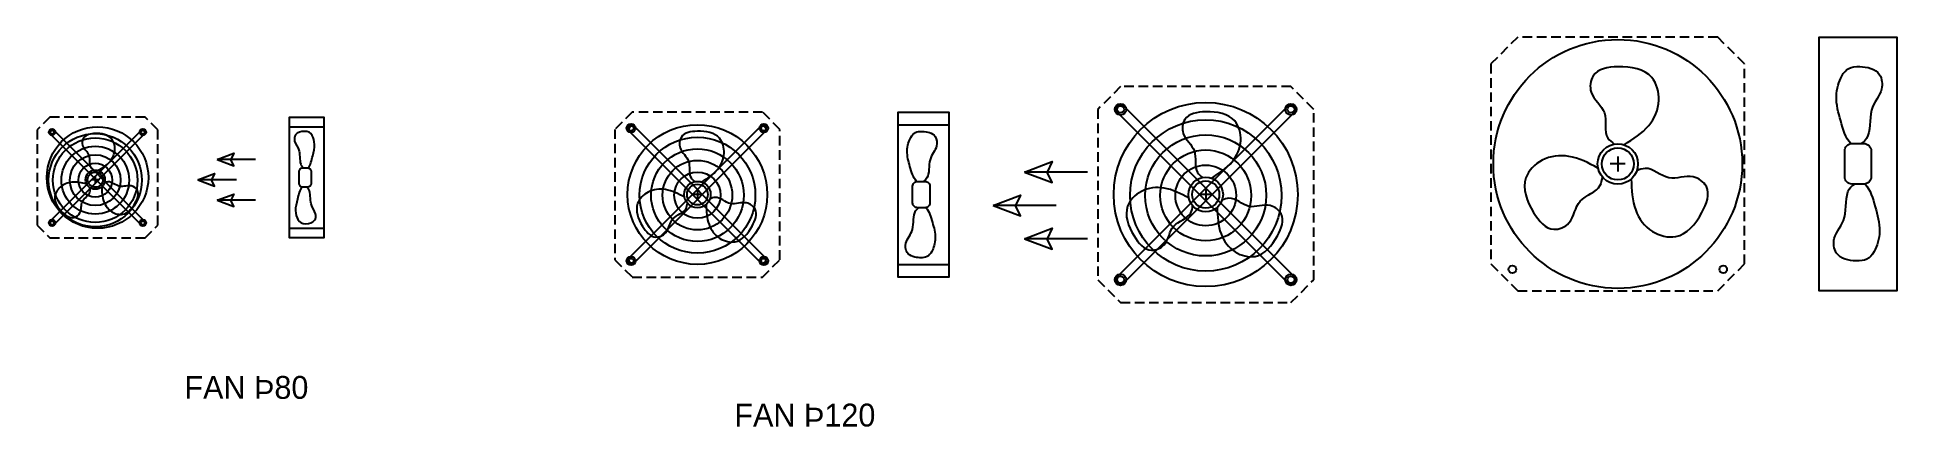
# Model space of a CAD drawing. Header units: millimetres. Extents: x 35 to 1500, y 66 to 373.
import ezdxf

# ---------------------------------------------------------------- set-up
doc = ezdxf.new("R2010")
doc.units = ezdxf.units.MM
doc.linetypes.add('HIDDEN', pattern=[0.375, 0.25, -0.125])
for name, color, linetype in [('DIM1', 11, 'Continuous'), ('TEXT', 7, 'Continuous'), ('THIET BI DIEN', 5, 'Continuous')]:
    doc.layers.add(name, color=color, linetype=linetype)
doc.styles.add('T', font='txt')

msp = doc.modelspace()

# ---------------------------------------------------------------- linework, layer by layer
at = {"layer": 'DIM1', "ltscale": 15}
for points in [[(176.7, 276.2), (189.9, 281.2), (187.5, 276.2)], [(161.6, 260.2), (174.8, 265.2), (172.3, 260.2)], [(207, 276.2), (176.7, 276.2)], [(176.7, 276.2), (189.9, 271.2), (187.5, 276.2)], [(207, 276.2), (176.7, 276.2)], [(812.6, 266.4), (834.3, 274.6), (830.3, 266.4)], [(862.2, 266.4), (812.6, 266.4)], [(812.6, 266.4), (834.3, 258.3), (830.3, 266.4)], [(862.2, 266.4), (812.6, 266.4)], [(191.9, 260.2), (161.6, 260.2)], [(161.6, 260.2), (174.8, 255.2), (172.3, 260.2)], [(191.9, 260.2), (161.6, 260.2)], [(176.7, 244.2), (189.9, 249.1), (187.5, 244.2)], [(207, 244.2), (176.7, 244.2)], [(176.7, 244.2), (189.9, 239.2), (187.5, 244.2)], [(207, 244.2), (176.7, 244.2)], [(787.8, 240.2), (809.5, 248.3), (805.5, 240.2)], [(837.4, 240.2), (787.8, 240.2)], [(787.8, 240.2), (809.5, 232), (805.5, 240.2)], [(837.4, 240.2), (787.8, 240.2)], [(812.6, 213.9), (834.3, 222.1), (830.3, 213.9)], [(862.2, 213.9), (812.6, 213.9)], [(812.6, 213.9), (834.3, 205.8), (830.3, 213.9)], [(862.2, 213.9), (812.6, 213.9)]]:
    msp.add_lwpolyline(points, dxfattribs=at)
at = {"layer": 'TEXT'}
for centre in [(1196.8, 189.8, -3962.5), (1362.8, 189.8, -3962.5)]:
    msp.add_circle(centre, 3, dxfattribs=at)
at = {"layer": 'THIET BI DIEN', "color": 11, "ltscale": 80}
for p, q in [((45.4, 227.7), (116.9, 299.2)), ((45.4, 299.2), (45.4, 299.2)), ((45.4, 296.4), (116.9, 224.9)), ((119.7, 296.4), (48.1, 224.8)), ((119.7, 227.7), (48.2, 299.3)), ((119.7, 299.2), (119.7, 299.2)), ((45.4, 224.9), (45.4, 224.9)), ((119.7, 224.9), (119.7, 224.9))]:
    msp.add_line(p, q, dxfattribs=at)
at = {"layer": 'THIET BI DIEN', "color": 6, "ltscale": 15}
for p, q in [((233.7, 302.1), (260.9, 302.1)), ((713.2, 303.7), (753.1, 303.7)), ((233.7, 222.1), (260.9, 222.1)), ((713.2, 193.7), (753.1, 193.7))]:
    msp.add_line(p, q, dxfattribs=at)
at = {"layer": 'THIET BI DIEN', "color": 250, "ltscale": 80}
for p, q in [((1279.8, 278.7, -3962.5), (1279.8, 266.8, -3962.5)), ((1285.7, 272.8, -3962.5), (1273.8, 272.8, -3962.5)), ((83.7, 260.4), (78, 260.4)), ((80.8, 263.2), (80.8, 257.5)), ((555, 252.6), (555, 244.8)), ((955.3, 253.8, -3962.5), (955.3, 243.6, -3962.5)), ((558.9, 248.7), (551.1, 248.7)), ((960.4, 248.7, -3962.5), (950.3, 248.7, -3962.5))]:
    msp.add_line(p, q, dxfattribs=at)
at = {"layer": 'THIET BI DIEN', "color": 8, "linetype": 'HIDDEN', "ltscale": 30, "elevation": -3962.5}
for points in [[(1201, 172.9), (1358.6, 172.9), (1379.6, 194), (1379.6, 351.6), (1358.6, 372.6), (1201, 372.6), (1179.9, 351.6), (1179.9, 194)], [(888.2, 163.7), (1022.4, 163.7), (1040.3, 181.6), (1040.3, 315.8), (1022.4, 333.7), (888.2, 333.7), (870.3, 315.8), (870.3, 181.6)]]:
    msp.add_lwpolyline(points, close=True, dxfattribs=at)
at = {"layer": 'THIET BI DIEN', "ltscale": 15, "elevation": -3962.5}
msp.add_lwpolyline([(1438.3, 295.9), (1438.3, 372.6), (1499.5, 372.6), (1499.5, 172.9), (1438.3, 172.9), (1438.3, 295.9)], dxfattribs=at)
at = {"layer": 'THIET BI DIEN', "color": 8, "linetype": 'HIDDEN', "ltscale": 30}
for points in [[(45.1, 214.6), (120.1, 214.6), (130.1, 224.6), (130.1, 299.6), (120.1, 309.6), (45.1, 309.6), (35.1, 299.6), (35.1, 224.6)], [(503.7, 183.7), (606.3, 183.7), (620, 197.4), (620, 300), (606.3, 313.7), (503.7, 313.7), (490, 300), (490, 197.4)]]:
    msp.add_lwpolyline(points, close=True, dxfattribs=at)
at = {"layer": 'THIET BI DIEN'}
for points in [[(233.7, 265.8), (233.7, 309.6), (260.9, 309.6), (260.9, 214.6), (233.7, 214.6), (233.7, 265.8)], [(713.2, 249.2), (713.2, 313.7), (753.1, 313.7), (753.1, 183.7), (713.2, 183.7), (713.2, 249.2)]]:
    msp.add_lwpolyline(points, dxfattribs=at)
at = {"layer": 'THIET BI DIEN', "color": 11, "ltscale": 80, "elevation": -3962.5}
for points in [[(885.7, 179.1), (885.7, 179.1, -0.414214), (885.7, 184.2), (1019.9, 318.3, -0.414214), (1024.9, 318.3), (1024.9, 318.3, -0.414214), (1024.9, 313.2), (890.8, 179.1, -0.414214)], [(1024.9, 179.1), (1024.9, 179.1, 0.414214), (1024.9, 184.2), (890.8, 318.3, 0.414214), (885.7, 318.3), (885.7, 318.3, 0.414214), (885.7, 313.2), (1019.9, 179.1, 0.414214)]]:
    msp.add_lwpolyline(points, format="xyb", close=True, dxfattribs=at)
at = {"layer": 'THIET BI DIEN', "color": 11, "ltscale": 80}
for points in [[(608.2, 195.5), (608.2, 195.5, 0.414214), (608.2, 199.4), (505.6, 301.9, 0.414214), (501.8, 301.9), (501.8, 301.9, 0.414214), (501.8, 298.1), (604.3, 195.5, 0.414214)], [(501.8, 195.5), (501.8, 195.5, -0.414214), (501.8, 199.4), (604.3, 301.9, -0.414214), (608.2, 301.9), (608.2, 301.9, -0.414214), (608.2, 298.1), (505.6, 195.5, -0.414214)]]:
    msp.add_lwpolyline(points, format="xyb", close=True, dxfattribs=at)
at = {"layer": 'THIET BI DIEN', "ltscale": 15, "elevation": -3962.5}
msp.add_lwpolyline([(1464.3, 288.9), (1473.5, 288.9, -0.414214), (1479.4, 283), (1479.4, 262.8, -0.414214), (1473.5, 257), (1464.3, 257, -0.414214), (1458.5, 262.8), (1458.5, 283, -0.414214)], format="xyb", close=True, dxfattribs=at)
at = {"layer": 'THIET BI DIEN', "ltscale": 15}
for points in [[(244, 269.7), (248.1, 269.7, -0.414214), (250.7, 267.1), (250.7, 257.1, -0.414214), (248.1, 254.5), (244, 254.5, -0.414214), (241.4, 257.1), (241.4, 267.1, -0.414214)], [(728.3, 259.1), (734.3, 259.1, -0.414214), (738.1, 255.3), (738.1, 242.2, -0.414214), (734.3, 238.3), (728.3, 238.3, -0.414214), (724.5, 242.2), (724.5, 255.3, -0.414214)]]:
    msp.add_lwpolyline(points, format="xyb", close=True, dxfattribs=at)
at = {"layer": 'THIET BI DIEN', "color": 6, "ltscale": 15}
for centre, radius in [((1279.8, 272.8, -3962.5), 98), ((955.3, 248.7, -3962.5), 72.5), ((82.6, 262.1), 40), ((555, 248.7), 55)]:
    msp.add_circle(centre, radius, dxfattribs=at)
at = {"layer": 'THIET BI DIEN', "ltscale": 15}
for centre, radius in [((888.2, 315.8, -3962.5), 4.47), ((1022.4, 315.8, -3962.5), 4.47), ((1279.8, 272.8, -3962.5), 15.9), ((80.8, 260.4), 7.59), ((555, 248.7), 10.4), ((955.3, 248.7, -3962.5), 13.6), ((888.2, 181.6, -3962.5), 4.47), ((1022.4, 181.6, -3962.5), 4.47)]:
    msp.add_circle(centre, radius, dxfattribs=at)
at = {"layer": 'THIET BI DIEN', "color": 250, "ltscale": 80}
for centre, radius in [((888.3, 315.8, -3962.5), 2.68), ((1022.4, 315.8, -3962.5), 2.68), ((1279.8, 272.8, -3962.5), 12.6), ((80.8, 260.4), 5.98), ((555, 248.7), 8.18), ((955.3, 248.7, -3962.5), 10.7), ((888.3, 181.6, -3962.5), 2.68), ((1022.4, 181.6, -3962.5), 2.68)]:
    msp.add_circle(centre, radius, dxfattribs=at)
at = {"layer": 'THIET BI DIEN', "color": 11, "ltscale": 80}
for centre, radius in [((955.3, 248, -3962.5), 59.6), ((80.8, 260), 36.7), ((46.8, 297.9), 2.5), ((80.8, 260), 33.3), ((118.3, 297.9), 2.5), ((502.7, 301), 3.42), ((555, 248.2), 45.6), ((607.3, 301), 3.42), ((955.3, 248, -3962.5), 47.7), ((80.8, 260), 26.7), ((80.8, 260), 20), ((555, 248.2), 36.5), ((955.3, 248, -3962.5), 35.8), ((80.8, 260), 13.3), ((555, 248.2), 27.4), ((555, 248.2), 18.2), ((955.3, 248, -3962.5), 23.9), ((46.8, 226.4), 2.5), ((118.3, 226.4), 2.5), ((502.7, 196.4), 3.42), ((607.3, 196.4), 3.42)]:
    msp.add_circle(centre, radius, dxfattribs=at)
at = {"layer": 'THIET BI DIEN', "color": 2, "ltscale": 80}
for centre, radius in [((46.8, 297.8), 1.5), ((118.3, 297.8), 1.5), ((502.7, 301), 2.05), ((607.3, 301), 2.05), ((46.8, 226.3), 1.5), ((118.3, 226.3), 1.5), ((502.7, 196.4), 2.05), ((607.3, 196.4), 2.05)]:
    msp.add_circle(centre, radius, dxfattribs=at)
at = {"layer": 'THIET BI DIEN', "color": 11, "ltscale": 80}
for centre, start, end in [((46.8, 297.8), 135, 225), ((46.8, 297.8), 45, 135), ((118.3, 297.8), 45, 135), ((118.3, 297.8), 315, 45), ((46.8, 226.3), 135, 225), ((46.8, 226.3), 225, 315), ((118.3, 226.3), 225, 315), ((118.3, 226.3), 225, 315), ((118.3, 226.3), 315, 45), ((118.3, 226.3), 315, 45)]:
    msp.add_arc(centre, 2, start, end, dxfattribs=at)
at = {"layer": 'THIET BI DIEN', "ltscale": 15}
for points, knots in [([(1284.8, 287.9, -3962.5), (1291.9, 292.4, -3962.5), (1305.2, 300.6, -3962.5), (1314.6, 321.7, -3962.5), (1307.6, 346.5, -3962.5), (1282.8, 351, -3962.5), (1259.1, 346.9, -3962.5), (1256.6, 325.8, -3962.5), (1273.9, 314.8, -3962.5), (1267.7, 295.7, -3962.5), (1275, 289.9, -3962.5), (1276.9, 288.5, -3962.5)], [0, 0, 0, 0, 24.738615, 45.950631, 64.750586, 92.792959, 113.508141, 126.37202, 145.662859, 165.885185, 172.526152, 172.526152, 172.526152, 172.526152]), ([(1463.4, 288.9, -3962.5), (1459, 293.5, -3962.5), (1455.6, 306, -3962.5), (1450.1, 325.2, -3962.5), (1456.7, 346.9, -3962.5), (1466.3, 350.9, -3962.5), (1487.1, 347.3, -3962.5), (1489.3, 328.8, -3962.5), (1476.5, 317.5, -3962.5), (1479.5, 295.2, -3962.5), (1473.3, 290.1, -3962.5), (1471.8, 288.9, -3962.5)], [0.784802, 0.784802, 0.784802, 0.784802, 12.820269, 23.812952, 33.555635, 48.088007, 58.823216, 65.489652, 75.486725, 85.966522, 89.189435, 89.189435, 89.189435, 89.189435]), ([(959.6, 261.6, -3962.5), (965.7, 265.4, -3962.5), (976.9, 272.4, -3962.5), (984.9, 290.3, -3962.5), (979, 311.4, -3962.5), (957.9, 315.3, -3962.5), (937.7, 311.8, -3962.5), (935.6, 293.9, -3962.5), (950.3, 284.5, -3962.5), (945.1, 268.2, -3962.5), (951.3, 263.3, -3962.5), (952.8, 262.1, -3962.5)], [0, 0, 0, 0, 21.058746, 39.115475, 55.118936, 78.990006, 96.623805, 107.574182, 123.995509, 141.209764, 146.862887, 146.862887, 146.862887, 146.862887]), ([(83.2, 267.6), (86.6, 269.7), (92.9, 273.6), (97.4, 283.6), (94, 295.4), (82.2, 297.6), (71, 295.6), (69.8, 285.6), (78, 280.4), (75.1, 271.3), (78.6, 268.5), (79.4, 267.8)], [0, 0, 0, 0, 11.768123, 21.858648, 30.801758, 44.141474, 53.995656, 60.114984, 69.291608, 78.911339, 82.070437, 82.070437, 82.070437, 82.070437]), ([(248.5, 269.7), (250.4, 271.7), (251.9, 279.3), (254.3, 287.8), (251.4, 297.4), (247.2, 299.1), (238, 297.5), (237, 289.4), (242.7, 284.4), (241.4, 272.4), (244.1, 270.2), (244.8, 269.7)], [0.784802, 0.784802, 0.784802, 0.784802, 12.820269, 23.812952, 33.555635, 48.088007, 58.823216, 65.489652, 75.486725, 85.966522, 89.189435, 89.189435, 89.189435, 89.189435]), ([(558.3, 258.6), (562.9, 261.5), (571.5, 266.8), (577.6, 280.5), (573.1, 296.7), (556.9, 299.6), (541.5, 297), (539.9, 283.2), (551.1, 276.1), (547.1, 263.6), (551.9, 259.8), (553.1, 258.9)], [0, 0, 0, 0, 16.103747, 29.911834, 42.149775, 60.404122, 73.888792, 82.26261, 94.820095, 107.983937, 112.306914, 112.306914, 112.306914, 112.306914]), ([(727.6, 259.1), (724.8, 262.1), (722.6, 270.2), (719, 282.7), (723.3, 296.8), (729.6, 299.4), (743.1, 297), (744.5, 285), (736.2, 277.7), (738.1, 263.2), (734.1, 259.9), (733.1, 259.1)], [0.784802, 0.784802, 0.784802, 0.784802, 12.820269, 23.812952, 33.555635, 48.088007, 58.823216, 65.489652, 75.486725, 85.966522, 89.189435, 89.189435, 89.189435, 89.189435]), ([(1264.2, 269.6, -3962.5), (1256.8, 273.5, -3962.5), (1243, 280.8, -3962.5), (1220, 278.5, -3962.5), (1202.1, 260, -3962.5), (1210.6, 236.3, -3962.5), (1226, 217.8, -3962.5), (1245.5, 226.2, -3962.5), (1246.3, 246.6, -3962.5), (1266, 250.9, -3962.5), (1267.3, 260.1, -3962.5), (1267.7, 262.4, -3962.5)], [0, 0, 0, 0, 24.738615, 45.950631, 64.750586, 92.792959, 113.508141, 126.37202, 145.662859, 165.885185, 172.526152, 172.526152, 172.526152, 172.526152]), ([(1290.4, 260.9, -3962.5), (1290.7, 252.5, -3962.5), (1291.2, 236.9, -3962.5), (1304.8, 218.2, -3962.5), (1329.7, 211.9, -3962.5), (1346, 231.1, -3962.5), (1354.3, 253.7, -3962.5), (1337.3, 266.4, -3962.5), (1319.2, 256.9, -3962.5), (1305.7, 271.8, -3962.5), (1297, 268.3, -3962.5), (1294.8, 267.5, -3962.5)], [0, 0, 0, 0, 24.738615, 45.950631, 64.750586, 92.792959, 113.508141, 126.37202, 145.662859, 165.885185, 172.526152, 172.526152, 172.526152, 172.526152]), ([(74, 257), (70.2, 257.9), (62.9, 259.6), (52.7, 255.7), (46.7, 245), (53.5, 235.1), (62.8, 228.5), (70.7, 234.7), (68.6, 244.3), (77.2, 248.6), (76.7, 253), (76.5, 254.1)], [0, 0, 0, 0, 11.768123, 21.858648, 30.801758, 44.141474, 53.995656, 60.114984, 69.291608, 78.911339, 82.070437, 82.070437, 82.070437, 82.070437]), ([(85.9, 254.7), (86, 250.7), (86.3, 243.3), (92.7, 234.4), (104.6, 231.4), (112.3, 240.5), (116.3, 251.3), (108.2, 257.3), (99.6, 252.8), (93.1, 259.9), (89, 258.2), (88, 257.8)], [0, 0, 0, 0, 11.768123, 21.858648, 30.801758, 44.141474, 53.995656, 60.114984, 69.291608, 78.911339, 82.070437, 82.070437, 82.070437, 82.070437]), ([(243.6, 254.5), (241.7, 252.5), (240.2, 244.9), (237.7, 236.4), (240.6, 226.8), (244.9, 225.1), (254.1, 226.7), (255, 234.8), (249.4, 239.8), (250.7, 251.7), (248, 254), (247.3, 254.5)], [0.784802, 0.784802, 0.784802, 0.784802, 12.820269, 23.812952, 33.555635, 48.088007, 58.823216, 65.489652, 75.486725, 85.966522, 89.189435, 89.189435, 89.189435, 89.189435]), ([(544.8, 246.6), (540, 249.2), (531, 253.9), (516.1, 252.4), (504.4, 240.4), (509.9, 224.9), (519.9, 212.9), (532.6, 218.4), (533.2, 231.7), (546, 234.4), (546.9, 240.5), (547.1, 241.9)], [0, 0, 0, 0, 16.103747, 29.911834, 42.149775, 60.404122, 73.888792, 82.26261, 94.820095, 107.983937, 112.306914, 112.306914, 112.306914, 112.306914]), ([(942, 246, -3962.5), (935.7, 249.3, -3962.5), (924, 255.5, -3962.5), (904.5, 253.5, -3962.5), (889.2, 237.8, -3962.5), (896.4, 217.6, -3962.5), (909.5, 201.9, -3962.5), (926.1, 209, -3962.5), (926.8, 226.5, -3962.5), (943.6, 230.1, -3962.5), (944.7, 237.9, -3962.5), (945, 239.9, -3962.5)], [0, 0, 0, 0, 21.058746, 39.115475, 55.118936, 78.990006, 96.623805, 107.574182, 123.995509, 141.209764, 146.862887, 146.862887, 146.862887, 146.862887]), ([(1474.5, 257, -3962.5), (1478.9, 252.4, -3962.5), (1482.2, 239.8, -3962.5), (1487.8, 220.7, -3962.5), (1481.2, 199, -3962.5), (1471.5, 195, -3962.5), (1450.7, 198.6, -3962.5), (1448.6, 217.1, -3962.5), (1461.4, 228.4, -3962.5), (1458.4, 250.7, -3962.5), (1464.6, 255.8, -3962.5), (1466.1, 257, -3962.5)], [0.784802, 0.784802, 0.784802, 0.784802, 12.820269, 23.812952, 33.555635, 48.088007, 58.823216, 65.489652, 75.486725, 85.966522, 89.189435, 89.189435, 89.189435, 89.189435]), ([(561.9, 240.9), (562.1, 235.5), (562.4, 225.3), (571.2, 213.2), (587.5, 209.1), (598.1, 221.6), (603.5, 236.3), (592.4, 244.5), (580.6, 238.3), (571.8, 248.1), (566.2, 245.8), (564.8, 245.3)], [0, 0, 0, 0, 16.103747, 29.911834, 42.149775, 60.404122, 73.888792, 82.26261, 94.820095, 107.983937, 112.306914, 112.306914, 112.306914, 112.306914]), ([(734.9, 238.3), (737.7, 235.4), (739.9, 227.2), (743.5, 214.8), (739.2, 200.6), (733, 198), (719.4, 200.4), (718, 212.4), (726.4, 219.7), (724.4, 234.3), (728.4, 237.6), (729.4, 238.3)], [0.784802, 0.784802, 0.784802, 0.784802, 12.820269, 23.812952, 33.555635, 48.088007, 58.823216, 65.489652, 75.486725, 85.966522, 89.189435, 89.189435, 89.189435, 89.189435]), ([(964.3, 238.6, -3962.5), (964.6, 231.4, -3962.5), (965.1, 218.2, -3962.5), (976.6, 202.2, -3962.5), (997.8, 196.9, -3962.5), (1011.7, 213.2, -3962.5), (1018.8, 232.4, -3962.5), (1004.3, 243.2, -3962.5), (988.8, 235.2, -3962.5), (977.4, 247.9, -3962.5), (970, 244.9, -3962.5), (968.1, 244.2, -3962.5)], [0, 0, 0, 0, 21.058746, 39.115475, 55.118936, 78.990006, 96.623805, 107.574182, 123.995509, 141.209764, 146.862887, 146.862887, 146.862887, 146.862887])]:
    msp.add_open_spline(points, degree=3, knots=knots, dxfattribs=at)

# ---------------------------------------------------------------- texts
at = {"color": 3, "style": 'T'}
for s, p in [('FAN %%22280', (151, 87.8)), ('FAN %%222120', (584.1, 66, -3962.5))]:
    msp.add_text(s, height=18, dxfattribs=at).set_placement(p)

doc.saveas('drawing.dxf')
